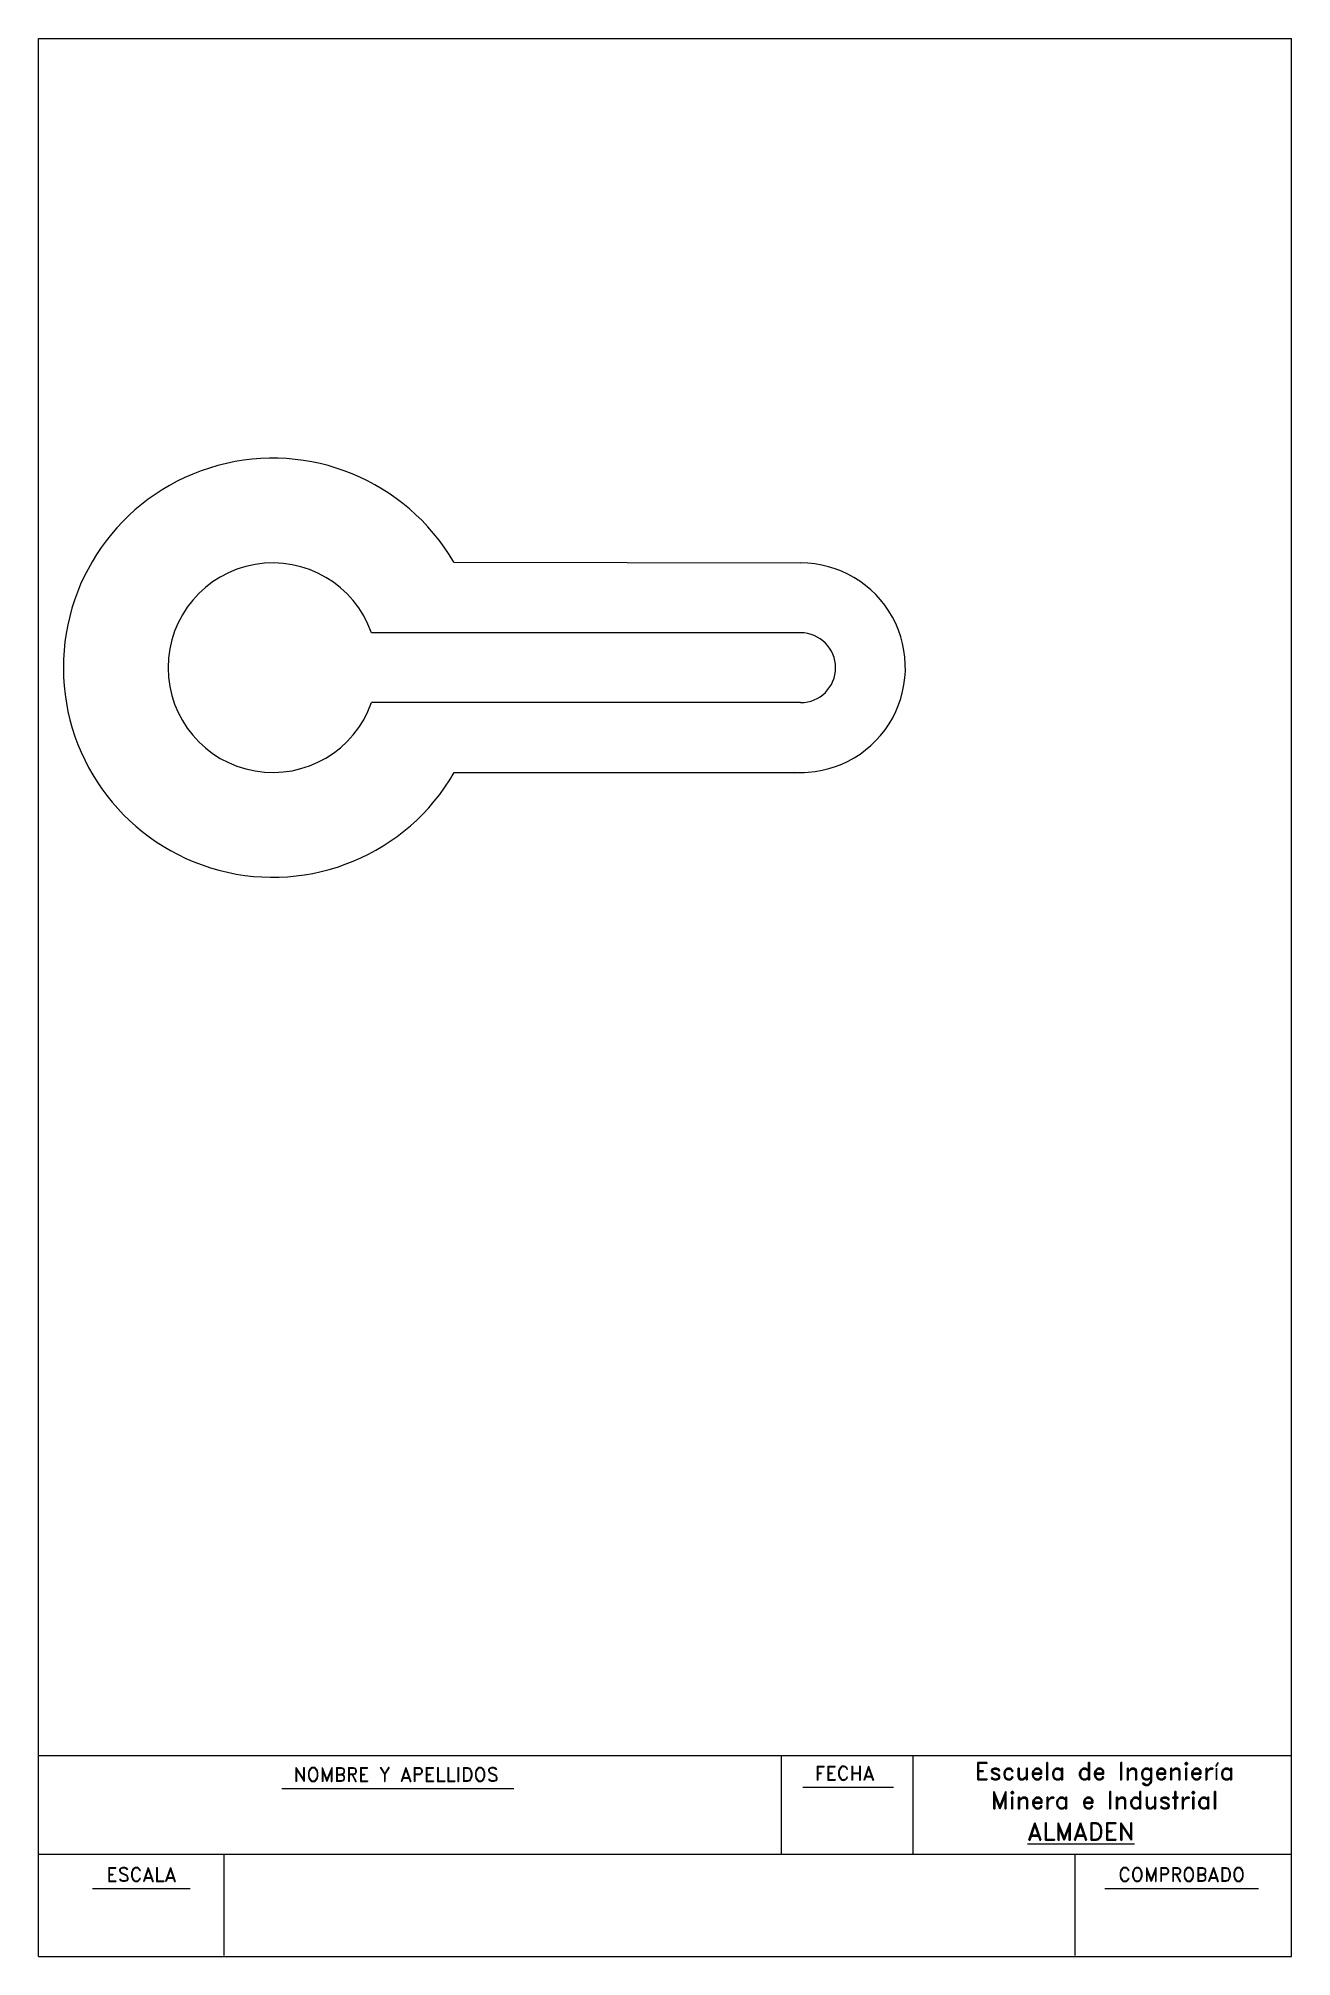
# Model space of a CAD drawing. Header units: millimetres. Extents: x 1142 to 1321, y 1454 to 1729.
import ezdxf
from ezdxf.enums import TextEntityAlignment as Align

# ---------------------------------------------------------------- set-up
doc = ezdxf.new("R2010")
doc.units = ezdxf.units.MM
doc.linetypes.add('CONTINUA', pattern=[0])
doc.linetypes.add('RAYITAS', pattern=[0.375, 0.25, -0.125])
doc.layers.add('LAMINA', color=7, linetype='Continuous')
doc.layers.add('ROTULACIONF', color=4, linetype='CONTINUA')
doc.styles.add('ROMAND', font='romand')
doc.styles.add('UNE', font='ROMAND.SHX')

msp = doc.modelspace()

# ---------------------------------------------------------------- linework, layer by layer
for p, q in [((1201.07, 1653.76), (1250.76, 1653.63)), ((1250.76, 1643.63), (1189.31, 1643.63)), ((1250.76, 1633.63), (1189.31, 1633.63)), ((1175.16, 1623.63), (1175.18, 1623.63)), ((1201.15, 1623.65), (1251.32, 1623.65))]:
    msp.add_line(p, q)
for centre, radius, start, end in [((1175.16, 1638.63), 30, 30.2783, 330.0233), ((1175.16, 1638.63), 15, 19.4712, 340.5288), ((1250.76, 1638.63), 15, 266.3551, 90), ((1250.76, 1638.63), 5, 270, 90)]:
    msp.add_arc(centre, radius, start, end)
at = {"layer": 'LAMINA'}
for p, q in [((1141.58, 1523.82), (1141.58, 1728.74)), ((1141.58, 1728.74), (1321.08, 1728.74)), ((1321.08, 1523.82), (1321.08, 1728.74))]:
    msp.add_line(p, q, dxfattribs=at)
at = {"layer": 'LAMINA', "linetype": 'CONTINUA'}
for p, q in [((1141.58, 1454.09), (1141.58, 1523.82)), ((1321.08, 1454.09), (1321.08, 1523.82)), ((1141.68, 1482.87), (1321.08, 1482.87)), ((1247.95, 1482.87), (1247.95, 1468.74)), ((1266.81, 1482.87), (1266.81, 1468.74)), ((1141.68, 1468.74), (1321.08, 1468.74)), ((1168.16, 1468.74), (1168.16, 1454.24)), ((1290.02, 1468.74), (1290.02, 1454.24)), ((1141.58, 1454.09), (1321.08, 1454.09))]:
    msp.add_line(p, q, dxfattribs=at)
at = {"layer": 'ROTULACIONF', "linetype": 'CONTINUA'}
for p, q in [((1176.44, 1478.18), (1209.68, 1478.18)), ((1251.06, 1478.36), (1264.06, 1478.36)), ((1149.33, 1463.84), (1163.33, 1463.84)), ((1294.33, 1463.84), (1316.33, 1463.84))]:
    msp.add_line(p, q, dxfattribs=at)

# ---------------------------------------------------------------- texts
at = {"layer": 'ROTULACIONF', "linetype": 'RAYITAS', "style": 'UNE'}
for s, p in [('NOMBRE Y APELLIDOS', (1192.81, 1479.18)), ('FECHA', (1257.06, 1479.36)), ('ESCALA', (1156.33, 1464.84)), ('COMPROBADO', (1305.33, 1464.84))]:
    msp.add_text(s, height=2, dxfattribs=at).set_placement(p, align=Align.CENTER)
at = {"layer": 'ROTULACIONF', "char_height": 2.5, "attachment_point": 1}
for s, width, insert, style in [('\\pxqc;Escuela de Ingeniería Minera e Industrial', 52.1244, (1268.24, 1481.9), 'ROMAND'), ('{\\LALMADEN}', 17.4733, (1283.24, 1473.25), 'UNE')]:
    msp.add_mtext_dynamic_manual_height_columns(s, width=width, gutter_width=12.5, heights=[0], dxfattribs=dict(at, insert=insert, style=style))

doc.saveas('drawing.dxf')
